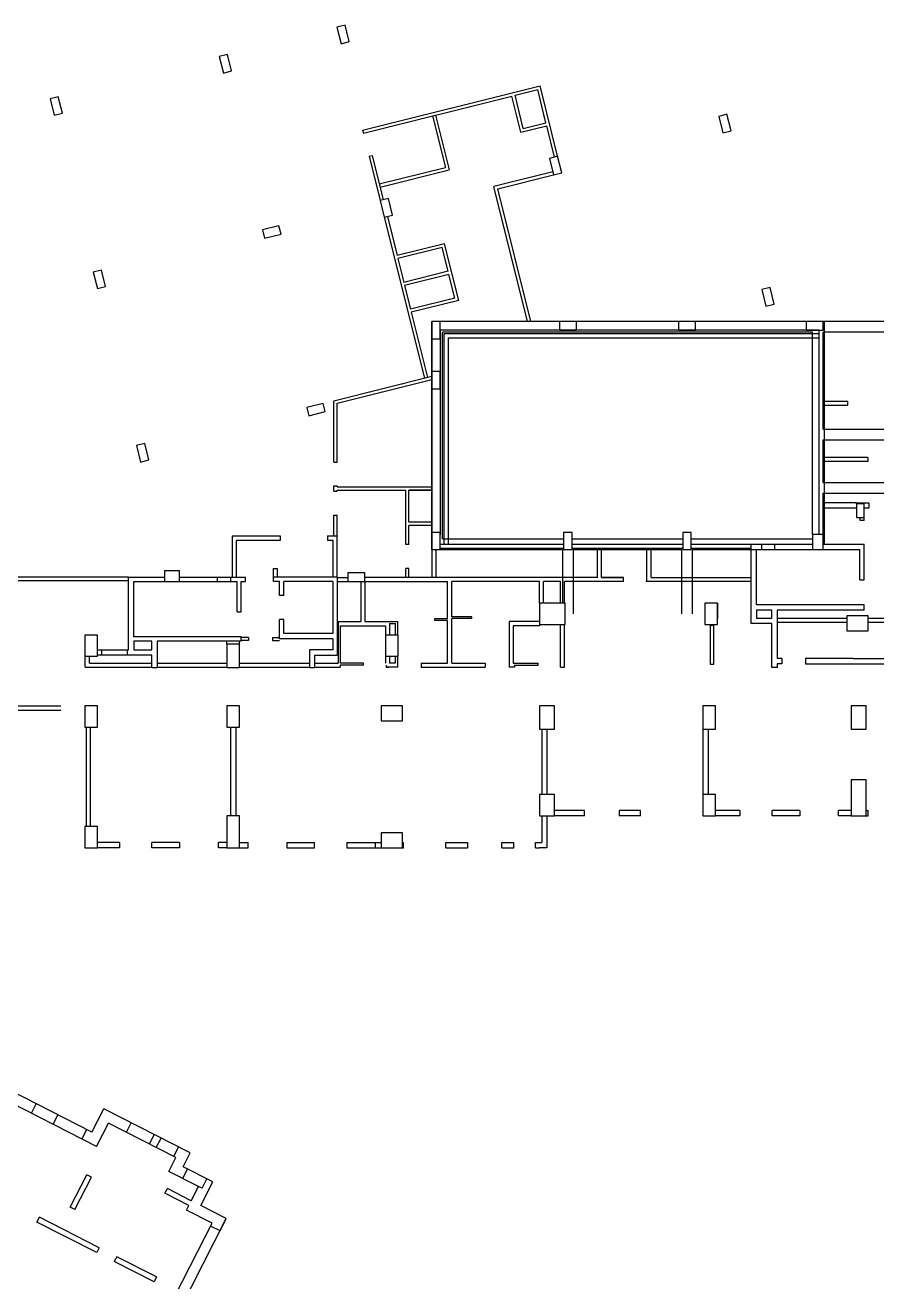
# Model space of a CAD drawing. Header units: metres. Extents: x -681087 to 1033303, y 74272 to 2630761.
# Drawn here: x 56399 to 96441, y 2245452 to 2304522 of the extents above; entities that cross this region are included whole.
import ezdxf

# ---------------------------------------------------------------- set-up
doc = ezdxf.new("R2010")
doc.units = ezdxf.units.M
for name, color, linetype in [('SKELETON_CLEAN', 7, 'Continuous'), ('SKELETON_ISOLATED', 1, 'Continuous'), ('SKELETON_ORIGINAL', 8, 'Continuous')]:
    doc.layers.add(name, color=color, linetype=linetype)

msp = doc.modelspace()

# ---------------------------------------------------------------- linework, layer by layer
at = {"layer": 'SKELETON_CLEAN'}
for p, q in [((71445, 2304522), (71057, 2304425)), ((71057, 2304425), (71251, 2303649)), ((71639, 2303745), (71445, 2304522)), ((71251, 2303649), (71639, 2303745)), ((65915, 2303143), (65526, 2303046)), ((66108, 2302366), (65915, 2303143)), ((65526, 2303046), (65720, 2302270)), ((65720, 2302270), (66108, 2302366)), ((72263, 2299590), (80607, 2301671)), ((79430, 2301223), (80498, 2301489)), ((80885, 2299936), (80498, 2301489)), ((81434, 2298355), (80607, 2301671)), ((57958, 2301159), (57570, 2301062)), ((57570, 2301062), (57764, 2300286)), ((58152, 2300383), (57958, 2301159)), ((72299, 2299444), (79285, 2301186)), ((79708, 2299488), (79285, 2301186)), ((79818, 2299670), (79430, 2301223)), ((57764, 2300286), (58152, 2300383)), ((75549, 2300255), (76154, 2297829)), ((75695, 2300291), (76336, 2297720)), ((89393, 2300329), (89005, 2300232)), ((89005, 2300232), (89198, 2299456)), ((89586, 2299553), (89393, 2300329)), ((79708, 2299488), (80921, 2299791)), ((79818, 2299670), (80885, 2299936)), ((81288, 2298319), (80921, 2299791)), ((72263, 2299590), (72299, 2299444)), ((89198, 2299456), (89586, 2299553)), ((72570, 2298358), (72715, 2298394)), ((72570, 2298358), (73089, 2296274)), ((72715, 2298394), (73235, 2296311)), ((73049, 2297055), (76154, 2297829)), ((81434, 2298355), (81046, 2298258)), ((81046, 2298258), (81239, 2297482)), ((81627, 2297579), (81434, 2298355)), ((81627, 2297579), (81552, 2297880)), ((73086, 2296909), (76336, 2297720)), ((81203, 2297627), (78437, 2296938)), ((78618, 2296828), (81239, 2297482)), ((81239, 2297482), (81627, 2297579)), ((80021, 2290584), (78437, 2296938)), ((80175, 2290584), (78618, 2296828)), ((73477, 2296371), (73089, 2296274)), ((73089, 2296274), (73283, 2295498)), ((73671, 2295595), (73477, 2296371)), ((73283, 2295498), (73671, 2295595)), ((73283, 2295498), (75170, 2287930)), ((73428, 2295534), (73888, 2293692)), ((68334, 2295089), (67558, 2294895)), ((67558, 2294895), (67655, 2294507)), ((68431, 2294701), (68334, 2295089)), ((67655, 2294507), (68431, 2294701)), ((76118, 2294249), (73888, 2293692)), ((76009, 2294067), (73924, 2293547)), ((76287, 2292951), (76009, 2294067)), ((76783, 2291580), (76118, 2294249)), ((73924, 2293547), (74202, 2292431)), ((59990, 2293008), (59602, 2292912)), ((59602, 2292912), (59796, 2292135)), ((60184, 2292232), (59990, 2293008)), ((76287, 2292951), (74202, 2292431)), ((76323, 2292805), (74238, 2292286)), ((76601, 2291690), (76323, 2292805)), ((59796, 2292135), (60184, 2292232)), ((74238, 2292286), (74517, 2291170)), ((91422, 2292188), (91033, 2292091)), ((91033, 2292091), (91227, 2291315)), ((91615, 2291412), (91422, 2292188)), ((76601, 2291690), (74517, 2291170)), ((76783, 2291580), (74553, 2291024)), ((91227, 2291315), (91615, 2291412)), ((74553, 2291024), (75315, 2287966)), ((92133, 2290584), (75513, 2290584)), ((93963, 2290584), (75513, 2290584)), ((75513, 2290584), (75513, 2280564)), ((75913, 2289784), (75913, 2290584)), ((75913, 2290184), (75913, 2280564)), ((93713, 2290184), (75913, 2290184)), ((82313, 2290584), (81513, 2290584)), ((81513, 2290584), (81513, 2290184)), ((81513, 2290184), (82313, 2290184)), ((82313, 2290184), (82313, 2290584)), ((87913, 2290584), (87113, 2290584)), ((87113, 2290584), (87113, 2290184)), ((87113, 2290184), (87913, 2290184)), ((87913, 2290184), (87913, 2290584)), ((93913, 2290584), (93113, 2290584)), ((93113, 2290584), (93113, 2290184)), ((93113, 2290184), (93913, 2290184)), ((93713, 2290184), (93713, 2280574)), ((93913, 2290184), (93913, 2290584)), ((93963, 2290584), (93963, 2280124)), ((75513, 2289784), (75913, 2289784)), ((93413, 2290084), (76013, 2290084)), ((76013, 2280374), (76013, 2290084)), ((93713, 2290014), (76083, 2290014)), ((76083, 2290014), (76083, 2280114)), ((93713, 2289814), (76283, 2289814)), ((76283, 2289814), (76283, 2280114)), ((93413, 2280574), (93413, 2290084)), ((99934, 2290084), (93913, 2290084)), ((93913, 2285524), (93913, 2290084)), ((70913, 2286868), (75513, 2288015)), ((71063, 2286751), (75513, 2287861)), ((75913, 2288234), (75513, 2288234)), ((75513, 2288234), (75513, 2287434)), ((75913, 2287434), (75913, 2288234)), ((75513, 2287434), (75913, 2287434)), ((70415, 2286744), (69638, 2286551)), ((70512, 2286356), (70415, 2286744)), ((70913, 2283984), (70913, 2286868)), ((71063, 2283984), (71063, 2286751)), ((93963, 2286854), (95068, 2286854)), ((93963, 2286664), (95068, 2286664)), ((95068, 2286664), (95068, 2286854)), ((69638, 2286551), (69735, 2286163)), ((69735, 2286163), (70512, 2286356)), ((93913, 2285524), (101071, 2285524)), ((62022, 2284858), (61634, 2284761)), ((62216, 2284082), (62022, 2284858)), ((93913, 2285024), (101196, 2285024)), ((93913, 2283024), (93913, 2285024)), ((61634, 2284761), (61828, 2283985)), ((61828, 2283985), (62216, 2284082)), ((70913, 2283984), (71063, 2283984)), ((96018, 2284194), (93963, 2284194)), ((96018, 2284004), (93963, 2284004)), ((96018, 2284194), (96018, 2284004)), ((70913, 2282614), (70913, 2282864)), ((70913, 2282864), (71063, 2282864)), ((70913, 2282614), (71063, 2282614)), ((71063, 2282814), (71063, 2282864)), ((71063, 2282814), (75513, 2282814)), ((71063, 2282664), (74293, 2282664)), ((71063, 2282614), (71063, 2282664)), ((74293, 2280104), (74293, 2282664)), ((75513, 2282664), (74443, 2282664)), ((74443, 2281159), (74443, 2282664)), ((93913, 2283024), (100513, 2283024)), ((93913, 2280574), (93913, 2282524)), ((93913, 2282524), (100013, 2282524)), ((95488, 2282074), (93963, 2282074)), ((95488, 2282024), (95488, 2282074)), ((95488, 2282024), (95488, 2281374)), ((95838, 2281374), (95838, 2282024)), ((96068, 2282074), (96068, 2281824)), ((70913, 2281494), (71063, 2281494)), ((70913, 2280494), (70913, 2281494)), ((71063, 2280494), (71063, 2281494)), ((95488, 2281374), (95838, 2281374)), ((95648, 2281244), (95648, 2281374)), ((96068, 2281824), (95838, 2281824)), ((95838, 2281244), (95838, 2281374)), ((75513, 2281159), (74443, 2281159)), ((75513, 2281009), (74443, 2281009)), ((74443, 2280104), (74443, 2281009)), ((95838, 2281244), (95648, 2281244)), ((66133, 2280494), (66133, 2278574)), ((68393, 2280494), (66133, 2280494)), ((66323, 2280304), (66323, 2278574)), ((68393, 2280304), (66323, 2280304)), ((68393, 2280514), (68393, 2280304)), ((70613, 2280514), (70613, 2280304)), ((71063, 2280494), (70613, 2280494)), ((70873, 2280304), (70613, 2280304)), ((70873, 2278574), (70873, 2280304)), ((71063, 2278574), (71063, 2280494)), ((74443, 2280104), (74293, 2280104)), ((75913, 2280674), (75513, 2280674)), ((75513, 2280674), (75513, 2279874)), ((75913, 2279874), (75913, 2280674)), ((76013, 2280374), (81713, 2280374)), ((82113, 2280674), (81713, 2280674)), ((81713, 2280674), (81713, 2279874)), ((82113, 2279874), (82113, 2280674)), ((87713, 2280674), (87313, 2280674)), ((87313, 2280674), (87313, 2279874)), ((87713, 2279874), (87713, 2280674)), ((90528, 2278139), (90528, 2280124)), ((90528, 2280124), (91028, 2280124)), ((90528, 2280124), (93413, 2280124)), ((91028, 2279874), (91028, 2280124)), ((91028, 2280124), (93413, 2280124)), ((93913, 2280574), (93413, 2280574)), ((93413, 2280574), (93413, 2279874)), ((93913, 2279874), (93913, 2280574)), ((93913, 2280124), (95838, 2280124)), ((95838, 2278444), (95838, 2280124)), ((75513, 2279874), (75913, 2279874)), ((75513, 2279874), (75513, 2278564)), ((75913, 2279874), (81663, 2279874)), ((81663, 2279874), (81663, 2277354)), ((81713, 2279874), (82113, 2279874)), ((82163, 2279874), (82163, 2276854)), ((82163, 2279874), (87263, 2279874)), ((83313, 2278564), (83313, 2279924)), ((83503, 2278564), (83503, 2279924)), ((85633, 2278374), (85633, 2279924)), ((85823, 2278564), (85823, 2279924)), ((87263, 2279874), (87263, 2276854)), ((87313, 2279874), (87713, 2279874)), ((90778, 2277274), (90778, 2279874)), ((90778, 2279874), (91028, 2279874)), ((93413, 2279874), (93913, 2279874)), ((95638, 2278444), (95638, 2279874)), ((68073, 2278574), (68073, 2278984)), ((68073, 2278984), (68263, 2278984)), ((68263, 2278574), (68263, 2278984)), ((74443, 2278984), (74293, 2278984)), ((74293, 2278564), (74293, 2278984)), ((74443, 2278564), (74443, 2278984)), ((51643, 2278424), (61253, 2278424)), ((61253, 2278574), (55602, 2278574)), ((61253, 2275154), (61253, 2278574)), ((61253, 2278574), (62958, 2278574)), ((61503, 2275774), (61503, 2278374)), ((61503, 2278374), (66063, 2278374)), ((63658, 2278874), (62958, 2278874)), ((62958, 2278874), (62958, 2278374)), ((62958, 2278374), (63658, 2278374)), ((63658, 2278374), (63658, 2278874)), ((63658, 2278574), (66063, 2278574)), ((66063, 2278374), (66063, 2278574)), ((66063, 2278574), (66753, 2278574)), ((66063, 2278374), (66363, 2278374)), ((66363, 2276944), (66363, 2278374)), ((66563, 2276944), (66563, 2278374)), ((66563, 2278374), (66753, 2278374)), ((66753, 2278374), (66753, 2278574)), ((68073, 2278374), (68073, 2278574)), ((71063, 2278574), (68073, 2278574)), ((68363, 2278374), (68073, 2278374)), ((68363, 2277719), (68363, 2278374)), ((68563, 2277719), (68563, 2278374)), ((70863, 2278374), (68563, 2278374)), ((70863, 2278374), (70863, 2275924)), ((71063, 2278574), (71063, 2274904)), ((71063, 2278374), (72183, 2278374)), ((72365, 2278774), (71565, 2278774)), ((71565, 2278774), (71565, 2278374)), ((71565, 2278374), (72365, 2278374)), ((72183, 2278374), (72183, 2276484)), ((72365, 2278374), (72365, 2278774)), ((83313, 2278564), (72365, 2278564)), ((72373, 2278374), (72373, 2276484)), ((72373, 2278374), (76263, 2278374)), ((76263, 2276634), (76263, 2278374)), ((80583, 2278374), (76453, 2278374)), ((76453, 2276714), (76453, 2278374)), ((80583, 2277354), (80583, 2278374)), ((81573, 2278374), (80773, 2278374)), ((80773, 2277354), (80773, 2278374)), ((81573, 2277354), (81573, 2278374)), ((84533, 2278374), (81763, 2278374)), ((81763, 2277354), (81763, 2278374)), ((83503, 2278564), (84533, 2278564)), ((84533, 2278374), (84533, 2278564)), ((85633, 2278374), (85583, 2278374)), ((90528, 2278374), (85633, 2278374)), ((85823, 2278564), (90528, 2278564)), ((95638, 2278444), (95838, 2278444)), ((68563, 2277719), (68363, 2277719)), ((81783, 2277354), (80583, 2277354)), ((81783, 2276354), (81783, 2277354)), ((88953, 2277354), (88353, 2277354)), ((88353, 2277354), (88353, 2276354)), ((95838, 2277274), (90778, 2277274)), ((95838, 2277024), (95838, 2277274)), ((66363, 2276944), (66563, 2276944)), ((68363, 2275674), (68363, 2276579)), ((68563, 2276579), (68363, 2276579)), ((68563, 2275924), (68563, 2276579)), ((75663, 2276544), (75663, 2276634)), ((75663, 2276634), (76263, 2276634)), ((77393, 2276714), (76453, 2276714)), ((76453, 2274534), (76453, 2276624)), ((77393, 2276624), (76453, 2276624)), ((77393, 2276624), (77393, 2276714)), ((90778, 2277024), (90778, 2276654)), ((91503, 2277024), (90778, 2277024)), ((90778, 2276654), (91503, 2276654)), ((91503, 2276654), (91503, 2277024)), ((95838, 2277024), (91753, 2277024)), ((91753, 2277024), (91753, 2276654)), ((91753, 2276654), (91753, 2274744)), ((91753, 2276654), (95033, 2276654)), ((96033, 2276754), (95033, 2276754)), ((95033, 2276754), (95033, 2276054)), ((96033, 2276054), (96033, 2276754)), ((96033, 2276654), (98913, 2276654)), ((71113, 2276484), (71113, 2274534)), ((71113, 2276484), (72183, 2276484)), ((71203, 2276294), (71203, 2274534)), ((71203, 2276294), (73333, 2276294)), ((72373, 2276484), (73903, 2276484)), ((73333, 2276294), (73333, 2275854)), ((73523, 2276394), (73523, 2275854)), ((73523, 2276394), (73813, 2276394)), ((73813, 2275854), (73813, 2276394)), ((73903, 2276484), (73903, 2275854)), ((76263, 2276544), (75663, 2276544)), ((76263, 2274534), (76263, 2276544)), ((79153, 2276484), (79153, 2274344)), ((80583, 2276484), (79153, 2276484)), ((79343, 2276294), (79343, 2274534)), ((80583, 2276294), (79343, 2276294)), ((80583, 2276354), (81783, 2276354)), ((81573, 2274344), (81573, 2276354)), ((81763, 2274344), (81763, 2276354)), ((88353, 2276354), (88953, 2276354)), ((88603, 2276354), (88603, 2274484)), ((88783, 2274484), (88783, 2276354)), ((91503, 2276404), (90528, 2276404)), ((91503, 2274324), (91503, 2276404)), ((95033, 2276054), (96033, 2276054)), ((59803, 2275854), (59203, 2275854)), ((59203, 2275854), (59203, 2274854)), ((59803, 2274854), (59803, 2275854)), ((66563, 2275774), (61503, 2275774)), ((61503, 2275574), (61503, 2275154)), ((62353, 2275574), (61503, 2275574)), ((62353, 2275154), (62353, 2275574)), ((66563, 2275574), (62603, 2275574)), ((62603, 2275574), (62603, 2275154)), ((65883, 2275424), (65883, 2275574)), ((66483, 2275424), (65883, 2275424)), ((65883, 2275424), (65883, 2274324)), ((66483, 2275424), (66483, 2275574)), ((66483, 2274324), (66483, 2275424)), ((66563, 2275574), (66563, 2275774)), ((66904, 2275744), (66564, 2275744)), ((66904, 2275594), (66564, 2275594)), ((66904, 2275744), (66904, 2275594)), ((68024, 2275744), (68363, 2275744)), ((68024, 2275744), (68024, 2275594)), ((68024, 2275594), (68363, 2275594)), ((70863, 2275674), (68363, 2275674)), ((70863, 2275924), (68563, 2275924)), ((70863, 2275674), (70863, 2275154)), ((73933, 2275854), (73333, 2275854)), ((73333, 2275854), (73333, 2274854)), ((73933, 2274854), (73933, 2275854)), ((59203, 2274854), (59803, 2274854)), ((59223, 2274344), (59223, 2274854)), ((59433, 2274534), (59433, 2274854)), ((59803, 2275154), (59983, 2275154)), ((59983, 2274904), (59803, 2274904)), ((59983, 2275154), (59983, 2274904)), ((59983, 2275154), (61253, 2275154)), ((62353, 2274904), (59983, 2274904)), ((61503, 2275154), (62353, 2275154)), ((62353, 2274324), (62353, 2274904)), ((62603, 2275154), (62603, 2274324)), ((69763, 2275154), (69763, 2274324)), ((70863, 2275154), (69763, 2275154)), ((70013, 2274324), (70013, 2274904)), ((70013, 2274904), (71063, 2274904)), ((73333, 2274854), (73933, 2274854)), ((73333, 2274854), (73333, 2274534)), ((73523, 2274854), (73523, 2274534)), ((73813, 2274534), (73813, 2274854)), ((73903, 2274854), (73903, 2274344)), ((59223, 2274344), (62353, 2274344)), ((59433, 2274534), (62353, 2274534)), ((62353, 2274324), (62603, 2274324)), ((65883, 2274324), (66483, 2274324)), ((69763, 2274324), (70013, 2274324)), ((70013, 2274534), (71113, 2274534)), ((70013, 2274344), (71203, 2274344)), ((71063, 2274534), (71113, 2274534)), ((72313, 2274534), (71203, 2274534)), ((71203, 2274444), (71203, 2274344)), ((72313, 2274444), (71203, 2274444)), ((72313, 2274444), (72313, 2274534)), ((73373, 2274444), (73373, 2274344)), ((73373, 2274344), (73503, 2274344)), ((73903, 2274344), (73373, 2274344)), ((73813, 2274534), (73523, 2274534)), ((75023, 2274534), (76263, 2274534)), ((75023, 2274534), (75023, 2274344)), ((75023, 2274344), (78033, 2274344)), ((76453, 2274534), (78033, 2274534)), ((78033, 2274534), (78033, 2274344)), ((79403, 2274344), (79153, 2274344)), ((79343, 2274534), (80513, 2274534)), ((79403, 2274444), (80513, 2274444)), ((79403, 2274444), (79403, 2274344)), ((80513, 2274444), (80513, 2274534)), ((81573, 2274344), (81763, 2274344)), ((88603, 2274484), (88783, 2274484)), ((91753, 2274324), (91503, 2274324)), ((91973, 2274744), (91753, 2274744)), ((91753, 2274494), (91753, 2274324)), ((91973, 2274494), (91753, 2274494)), ((91973, 2274744), (91973, 2274494)), ((95333, 2274744), (93093, 2274744)), ((93093, 2274744), (93093, 2274494)), ((93093, 2274494), (97573, 2274494)), ((95333, 2274744), (97573, 2274744)), ((59803, 2272524), (59203, 2272524)), ((59203, 2272524), (59203, 2271524)), ((59803, 2271524), (59803, 2272524)), ((66483, 2272524), (65883, 2272524)), ((65883, 2272524), (65883, 2271524)), ((66483, 2271524), (66483, 2272524)), ((74133, 2272524), (73133, 2272524)), ((73133, 2272524), (73133, 2271824)), ((74133, 2271824), (74133, 2272524)), ((81283, 2272524), (80583, 2272524)), ((80583, 2272524), (80583, 2271424)), ((81283, 2271424), (81283, 2272524)), ((88853, 2272524), (88253, 2272524)), ((88253, 2272524), (88253, 2271424)), ((88853, 2271424), (88853, 2272524)), ((95933, 2272524), (95233, 2272524)), ((95233, 2272524), (95233, 2271424)), ((95933, 2271424), (95933, 2272524)), ((59203, 2271524), (59803, 2271524)), ((65883, 2271524), (66483, 2271524)), ((73133, 2271824), (74133, 2271824)), ((80583, 2271424), (81283, 2271424)), ((88253, 2271424), (88853, 2271424)), ((88253, 2271424), (88253, 2268354)), ((95233, 2271424), (95933, 2271424)), ((95933, 2269054), (95233, 2269054)), ((95233, 2269054), (95233, 2267354)), ((95933, 2267354), (95933, 2269054)), ((81283, 2268354), (80583, 2268354)), ((80583, 2268354), (80583, 2267354)), ((81283, 2267354), (81283, 2268354)), ((88853, 2268354), (88253, 2268354)), ((88253, 2268354), (88253, 2267354)), ((88853, 2267354), (88853, 2268354)), ((66483, 2267354), (65883, 2267354)), ((65883, 2267354), (65883, 2265854)), ((66483, 2265854), (66483, 2267354)), ((80583, 2267354), (81283, 2267354)), ((80683, 2267354), (80683, 2266104)), ((80933, 2267354), (80943, 2267354)), ((80933, 2267354), (80933, 2265854)), ((82703, 2267604), (81283, 2267604)), ((82703, 2267354), (81283, 2267354)), ((82703, 2267354), (82703, 2267604)), ((84323, 2267604), (84323, 2267354)), ((85333, 2267604), (84323, 2267604)), ((85333, 2267354), (84323, 2267354)), ((85333, 2267354), (85333, 2267604)), ((88253, 2267354), (88853, 2267354)), ((89993, 2267604), (88853, 2267604)), ((89993, 2267354), (88853, 2267354)), ((89993, 2267604), (89993, 2267354)), ((91513, 2267354), (91513, 2267604)), ((92813, 2267604), (91513, 2267604)), ((92813, 2267354), (91513, 2267354)), ((92813, 2267604), (92813, 2267354)), ((94633, 2267354), (94633, 2267604)), ((95233, 2267604), (94633, 2267604)), ((95233, 2267354), (94633, 2267354)), ((95233, 2267354), (95933, 2267354)), ((95933, 2267604), (96033, 2267604)), ((95933, 2267354), (96033, 2267354)), ((96033, 2267354), (96033, 2267604)), ((59803, 2266854), (59203, 2266854)), ((59203, 2266854), (59203, 2265854)), ((59803, 2265854), (59803, 2266854)), ((74133, 2266554), (73133, 2266554)), ((73133, 2266554), (73133, 2265854)), ((74133, 2265854), (74133, 2266554)), ((60843, 2266104), (59803, 2266104)), ((60843, 2266104), (60843, 2265854)), ((62363, 2265854), (62363, 2266104)), ((63663, 2266104), (62363, 2266104)), ((63663, 2266104), (63663, 2265854)), ((65483, 2265854), (65483, 2266104)), ((65883, 2266104), (65483, 2266104)), ((66483, 2266104), (66883, 2266104)), ((66883, 2265854), (66883, 2266104)), ((68703, 2266104), (68703, 2265854)), ((68703, 2266104), (70003, 2266104)), ((70003, 2265854), (70003, 2266104)), ((71523, 2266104), (71523, 2265854)), ((71523, 2266104), (73133, 2266104)), ((74133, 2266104), (74193, 2266104)), ((74193, 2265854), (74193, 2266104)), ((76183, 2265854), (76183, 2266104)), ((76183, 2266104), (77193, 2266104)), ((77193, 2266104), (77193, 2265854)), ((78813, 2265854), (78813, 2266104)), ((78813, 2266104), (79378, 2266104)), ((79378, 2265854), (79378, 2266104)), ((80398, 2266104), (80683, 2266104)), ((80398, 2265854), (80398, 2266104)), ((59203, 2265854), (59803, 2265854)), ((60843, 2265854), (59803, 2265854)), ((63663, 2265854), (62363, 2265854)), ((65883, 2265854), (65483, 2265854)), ((65883, 2265854), (66483, 2265854)), ((66483, 2265854), (66883, 2265854)), ((68703, 2265854), (70003, 2265854)), ((71523, 2265854), (73133, 2265854)), ((73133, 2265854), (74133, 2265854)), ((74133, 2265854), (74193, 2265854)), ((76183, 2265854), (77193, 2265854)), ((78813, 2265854), (79378, 2265854)), ((80398, 2265854), (80583, 2265854)), ((80933, 2265854), (80573, 2265854)), ((59542, 2252485), (54535, 2255036)), ((59761, 2251812), (54531, 2254477)), ((59542, 2252485), (60101, 2253581)), ((64164, 2251511), (60101, 2253581)), ((59761, 2251812), (60319, 2252908)), ((63491, 2251292), (60319, 2252908)), ((63160, 2250642), (63491, 2251292)), ((63832, 2250860), (64164, 2251511)), ((64550, 2249933), (63160, 2250642)), ((65222, 2250152), (63832, 2250860)), ((58518, 2248966), (59295, 2250490)), ((58741, 2248853), (59517, 2250376)), ((59517, 2250376), (59295, 2250490)), ((64655, 2249038), (65222, 2250152)), ((64715, 2249849), (64942, 2250295)), ((62973, 2249614), (63087, 2249837)), ((64096, 2249042), (62973, 2249614)), ((64209, 2249265), (63087, 2249837)), ((64209, 2249265), (64550, 2249933)), ((64715, 2249849), (64550, 2249933)), ((58741, 2248853), (58518, 2248966)), ((63982, 2248820), (64096, 2249042)), ((65185, 2248207), (63982, 2248820)), ((65858, 2248425), (64655, 2249038)), ((56954, 2248265), (57068, 2248488)), ((59770, 2246830), (56954, 2248265)), ((59883, 2247053), (57068, 2248488)), ((61022, 2238935), (65858, 2248425)), ((62043, 2242041), (65185, 2248207)), ((59883, 2247053), (59770, 2246830)), ((60703, 2246635), (60590, 2246413)), ((62574, 2245682), (60703, 2246635)), ((62461, 2245459), (60590, 2246413)), ((62574, 2245682), (62461, 2245459))]:
    msp.add_line(p, q, dxfattribs=at)
at = {"layer": 'SKELETON_ISOLATED'}
for p, q in [((75513, 2285229), (75513, 2290184)), ((95663, 2282049), (95778, 2282049)), ((95488, 2281824), (93963, 2281824)), ((81713, 2280114), (75913, 2280114)), ((82113, 2280374), (87313, 2280374)), ((87313, 2280114), (82113, 2280114)), ((87713, 2280374), (93413, 2280374)), ((90528, 2280114), (87713, 2280114)), ((91648, 2279874), (91648, 2280124)), ((75703, 2279874), (75703, 2278564)), ((81713, 2279924), (75913, 2279924)), ((87313, 2279924), (82113, 2279924)), ((90528, 2279924), (87713, 2279924)), ((87763, 2279874), (87763, 2276854)), ((89395, 2279874), (94775, 2279874)), ((65443, 2278374), (65443, 2278574)), ((71063, 2278564), (71565, 2278564)), ((83503, 2278374), (83313, 2278374)), ((80583, 2276919), (80583, 2276324)), ((88953, 2276854), (88953, 2277004)), ((88783, 2276304), (88603, 2276304)), ((91753, 2276464), (95033, 2276464)), ((96033, 2276464), (98913, 2276464)), ((61203, 2275154), (61203, 2274904)), ((62603, 2274534), (65883, 2274534)), ((62603, 2274344), (65883, 2274344)), ((66483, 2274534), (69763, 2274534)), ((66483, 2274344), (69763, 2274344)), ((58083, 2272504), (52033, 2272504)), ((58083, 2272314), (52033, 2272314)), ((59263, 2271524), (59263, 2266854)), ((59453, 2271524), (59453, 2266854)), ((66058, 2271524), (66058, 2267354)), ((66308, 2271524), (66308, 2267354)), ((80683, 2271424), (80683, 2268354)), ((80933, 2271424), (80933, 2268354)), ((88503, 2271424), (88503, 2268354)), ((72863, 2265854), (72863, 2266104)), ((56696, 2253374), (56923, 2253820)), ((57716, 2252854), (57943, 2253300)), ((59070, 2252164), (59297, 2252610)), ((61157, 2252482), (61384, 2252927)), ((62244, 2251928), (62471, 2252373)), ((62565, 2251764), (62792, 2252210)), ((63384, 2251347), (63611, 2251792)), ((63806, 2250313), (64033, 2250758)), ((65562, 2247846), (65117, 2248073))]:
    msp.add_line(p, q, dxfattribs=at)
at = {"layer": 'SKELETON_ORIGINAL'}
for p, q in [((71445, 2304522), (71057, 2304425)), ((71057, 2304425), (71251, 2303649)), ((71639, 2303745), (71445, 2304522)), ((71251, 2303649), (71639, 2303745)), ((65915, 2303143), (65526, 2303046)), ((66108, 2302366), (65915, 2303143)), ((65526, 2303046), (65720, 2302270)), ((65720, 2302270), (66108, 2302366)), ((72263, 2299590), (80607, 2301671)), ((79430, 2301223), (80498, 2301489)), ((80885, 2299936), (80498, 2301489)), ((81434, 2298355), (80607, 2301671)), ((57958, 2301159), (57570, 2301062)), ((57570, 2301062), (57764, 2300286)), ((58152, 2300383), (57958, 2301159)), ((72299, 2299444), (79285, 2301186)), ((79708, 2299488), (79285, 2301186)), ((79818, 2299670), (79430, 2301223)), ((57764, 2300286), (58152, 2300383)), ((75549, 2300255), (76154, 2297829)), ((75695, 2300291), (76336, 2297720)), ((89393, 2300329), (89005, 2300232)), ((89005, 2300232), (89198, 2299456)), ((89586, 2299553), (89393, 2300329)), ((79708, 2299488), (80921, 2299791)), ((79818, 2299670), (80885, 2299936)), ((81288, 2298319), (80921, 2299791)), ((72263, 2299590), (72299, 2299444)), ((89198, 2299456), (89586, 2299553)), ((72570, 2298358), (72715, 2298394)), ((72570, 2298358), (73089, 2296274)), ((72715, 2298394), (73235, 2296311)), ((73049, 2297055), (76154, 2297829)), ((81434, 2298355), (81046, 2298258)), ((81046, 2298258), (81239, 2297482)), ((81627, 2297579), (81434, 2298355)), ((81627, 2297579), (81552, 2297880)), ((73086, 2296909), (76336, 2297720)), ((81203, 2297627), (78437, 2296938)), ((78618, 2296828), (81239, 2297482)), ((81239, 2297482), (81627, 2297579)), ((80021, 2290584), (78437, 2296938)), ((80175, 2290584), (78618, 2296828)), ((73477, 2296371), (73089, 2296274)), ((73089, 2296274), (73283, 2295498)), ((73671, 2295595), (73477, 2296371)), ((73283, 2295498), (73671, 2295595)), ((73283, 2295498), (75170, 2287930)), ((73428, 2295534), (73888, 2293692)), ((68334, 2295089), (67558, 2294895)), ((67558, 2294895), (67655, 2294507)), ((68431, 2294701), (68334, 2295089)), ((67655, 2294507), (68431, 2294701)), ((76118, 2294249), (73888, 2293692)), ((76009, 2294067), (73924, 2293547)), ((76287, 2292951), (76009, 2294067)), ((76783, 2291580), (76118, 2294249)), ((73924, 2293547), (74202, 2292431)), ((59990, 2293008), (59602, 2292912)), ((59602, 2292912), (59796, 2292135)), ((60184, 2292232), (59990, 2293008)), ((76287, 2292951), (74202, 2292431)), ((76323, 2292805), (74238, 2292286)), ((76601, 2291690), (76323, 2292805)), ((59796, 2292135), (60184, 2292232)), ((74238, 2292286), (74517, 2291170)), ((91422, 2292188), (91033, 2292091)), ((91033, 2292091), (91227, 2291315)), ((91615, 2291412), (91422, 2292188)), ((76601, 2291690), (74517, 2291170)), ((76783, 2291580), (74553, 2291024)), ((91227, 2291315), (91615, 2291412)), ((74553, 2291024), (75315, 2287966)), ((108353, 2290584), (75513, 2290584)), ((75513, 2279874), (75513, 2290584)), ((75913, 2290584), (75513, 2290584)), ((75513, 2290584), (75513, 2289784)), ((93963, 2290584), (75513, 2290584)), ((75513, 2290584), (75513, 2280564)), ((75913, 2289784), (75913, 2290584)), ((75913, 2290184), (75913, 2280564)), ((93713, 2290184), (75913, 2290184)), ((82313, 2290584), (81513, 2290584)), ((81513, 2290584), (81513, 2290184)), ((81513, 2290184), (82313, 2290184)), ((82313, 2290184), (82313, 2290584)), ((87913, 2290584), (87113, 2290584)), ((87113, 2290584), (87113, 2290184)), ((87113, 2290184), (87913, 2290184)), ((87913, 2290184), (87913, 2290584)), ((93913, 2290584), (93113, 2290584)), ((93113, 2290584), (93113, 2290184)), ((93113, 2290184), (93913, 2290184)), ((93713, 2290184), (93713, 2280574)), ((93913, 2290184), (93913, 2290584)), ((93963, 2290584), (93963, 2280124)), ((75513, 2289784), (75913, 2289784)), ((93413, 2290084), (76013, 2290084)), ((76013, 2280374), (76013, 2290084)), ((93713, 2290014), (76083, 2290014)), ((76083, 2290014), (76083, 2280114)), ((93713, 2289814), (76283, 2289814)), ((76283, 2289814), (76283, 2280114)), ((93413, 2280574), (93413, 2290084)), ((99934, 2290084), (93913, 2290084)), ((93913, 2285524), (93913, 2290084)), ((70913, 2286868), (75513, 2288015)), ((71063, 2286751), (75513, 2287861)), ((75913, 2288234), (75513, 2288234)), ((75513, 2288234), (75513, 2287434)), ((75913, 2287434), (75913, 2288234)), ((75513, 2287434), (75913, 2287434)), ((70415, 2286744), (69638, 2286551)), ((70512, 2286356), (70415, 2286744)), ((70913, 2283984), (70913, 2286868)), ((71063, 2283984), (71063, 2286751)), ((93963, 2286854), (95068, 2286854)), ((93963, 2286664), (95068, 2286664)), ((95068, 2286664), (95068, 2286854)), ((69638, 2286551), (69735, 2286163)), ((69735, 2286163), (70512, 2286356)), ((93913, 2285524), (101071, 2285524)), ((62022, 2284858), (61634, 2284761)), ((62216, 2284082), (62022, 2284858)), ((93913, 2285024), (101196, 2285024)), ((93913, 2283024), (93913, 2285024)), ((61634, 2284761), (61828, 2283985)), ((61828, 2283985), (62216, 2284082)), ((70913, 2283984), (71063, 2283984)), ((96018, 2284194), (93963, 2284194)), ((96018, 2284004), (93963, 2284004)), ((96018, 2284194), (96018, 2284004)), ((70913, 2282614), (70913, 2282864)), ((70913, 2282864), (71063, 2282864)), ((70913, 2282614), (71063, 2282614)), ((71063, 2282814), (71063, 2282864)), ((71063, 2282814), (75513, 2282814)), ((71063, 2282664), (74293, 2282664)), ((71063, 2282614), (71063, 2282664)), ((74293, 2280104), (74293, 2282664)), ((75513, 2282664), (74443, 2282664)), ((74443, 2282664), (75513, 2282664)), ((74443, 2281159), (74443, 2282664)), ((93913, 2283024), (100513, 2283024)), ((93913, 2280574), (93913, 2282524)), ((93913, 2282524), (100013, 2282524)), ((95488, 2282074), (93963, 2282074)), ((95488, 2282024), (95488, 2282074)), ((95488, 2282074), (96068, 2282074)), ((95838, 2282024), (95488, 2282024)), ((95488, 2282024), (95488, 2281374)), ((95838, 2281374), (95838, 2282024)), ((96068, 2282074), (96068, 2281824)), ((70913, 2281494), (71063, 2281494)), ((70913, 2280494), (70913, 2281494)), ((71063, 2280494), (71063, 2281494)), ((95488, 2281824), (93963, 2281824)), ((95488, 2281374), (95838, 2281374)), ((95648, 2281244), (95648, 2281374)), ((96068, 2281824), (95838, 2281824)), ((95838, 2281244), (95838, 2281374)), ((75513, 2281159), (74443, 2281159)), ((75513, 2281009), (74443, 2281009)), ((74443, 2280104), (74443, 2281009)), ((95838, 2281244), (95648, 2281244)), ((66133, 2280494), (66133, 2278574)), ((68393, 2280494), (66133, 2280494)), ((66323, 2280304), (66323, 2278574)), ((68393, 2280304), (66323, 2280304)), ((68393, 2280514), (68393, 2280304)), ((70613, 2280514), (70613, 2280304)), ((71063, 2280494), (70613, 2280494)), ((70873, 2280304), (70613, 2280304)), ((70873, 2278574), (70873, 2280304)), ((71063, 2278574), (71063, 2280494)), ((74443, 2280104), (74293, 2280104)), ((75913, 2280674), (75513, 2280674)), ((75513, 2280674), (75513, 2279874)), ((75913, 2279874), (75913, 2280674)), ((81713, 2280114), (75913, 2280114)), ((76013, 2280374), (81713, 2280374)), ((82113, 2280674), (81713, 2280674)), ((81713, 2280674), (81713, 2279874)), ((82113, 2279874), (82113, 2280674)), ((82113, 2280374), (87313, 2280374)), ((87313, 2280114), (82113, 2280114)), ((87713, 2280674), (87313, 2280674)), ((87313, 2280674), (87313, 2279874)), ((87713, 2279874), (87713, 2280674)), ((87713, 2280374), (93413, 2280374)), ((90528, 2280114), (87713, 2280114)), ((90528, 2276404), (90528, 2280124)), ((90528, 2280124), (91028, 2280124)), ((90528, 2280124), (93413, 2280124)), ((90528, 2279874), (90528, 2280124)), ((91028, 2279874), (91028, 2280124)), ((91028, 2280124), (93413, 2280124)), ((91648, 2279874), (91648, 2280124)), ((93913, 2280574), (93413, 2280574)), ((93413, 2280574), (93413, 2279874)), ((93913, 2279874), (93913, 2280574)), ((93913, 2280124), (95838, 2280124)), ((95838, 2278444), (95838, 2280124)), ((75513, 2279874), (75913, 2279874)), ((75513, 2279874), (75513, 2278564)), ((75703, 2279874), (75703, 2278564)), ((81713, 2279924), (75913, 2279924)), ((75913, 2279874), (81663, 2279874)), ((81663, 2279874), (81663, 2277354)), ((81713, 2279874), (82113, 2279874)), ((87313, 2279924), (82113, 2279924)), ((82163, 2279874), (82163, 2276854)), ((82163, 2279874), (87263, 2279874)), ((83313, 2278564), (83313, 2279924)), ((83503, 2278564), (83503, 2279924)), ((85633, 2278374), (85633, 2279924)), ((85823, 2278564), (85823, 2279924)), ((87263, 2279874), (87263, 2276854)), ((87313, 2279874), (87713, 2279874)), ((90528, 2279924), (87713, 2279924)), ((87763, 2279874), (87763, 2276854)), ((87763, 2279874), (93913, 2279874)), ((90778, 2277274), (90778, 2279874)), ((90778, 2279874), (91028, 2279874)), ((91028, 2279874), (95638, 2279874)), ((93413, 2279874), (93913, 2279874)), ((95638, 2278444), (95638, 2279874)), ((68073, 2278574), (68073, 2278984)), ((68073, 2278984), (68263, 2278984)), ((68263, 2278574), (68263, 2278984)), ((74443, 2278984), (74293, 2278984)), ((74293, 2278564), (74293, 2278984)), ((74443, 2278564), (74443, 2278984)), ((51643, 2278424), (61253, 2278424)), ((61253, 2278574), (55602, 2278574)), ((61253, 2275154), (61253, 2278574)), ((61253, 2278574), (62958, 2278574)), ((61503, 2275774), (61503, 2278374)), ((61503, 2278374), (66063, 2278374)), ((63658, 2278874), (62958, 2278874)), ((62958, 2278874), (62958, 2278374)), ((62958, 2278374), (63658, 2278374)), ((63658, 2278374), (63658, 2278874)), ((63658, 2278574), (66063, 2278574)), ((65443, 2278374), (65443, 2278574)), ((66063, 2278374), (66063, 2278574)), ((66063, 2278574), (66753, 2278574)), ((66063, 2278374), (66363, 2278374)), ((66363, 2276944), (66363, 2278374)), ((66563, 2276944), (66563, 2278374)), ((66563, 2278374), (66753, 2278374)), ((66753, 2278374), (66753, 2278574)), ((68073, 2278374), (68073, 2278574)), ((71063, 2278574), (68073, 2278574)), ((68363, 2278374), (68073, 2278374)), ((68363, 2277719), (68363, 2278374)), ((68563, 2277719), (68563, 2278374)), ((70863, 2278374), (68563, 2278374)), ((70863, 2278374), (70863, 2275924)), ((71063, 2278574), (71063, 2274904)), ((71063, 2278564), (71565, 2278564)), ((71063, 2278374), (72183, 2278374)), ((72365, 2278774), (71565, 2278774)), ((71565, 2278774), (71565, 2278374)), ((71565, 2278374), (72365, 2278374)), ((72183, 2278374), (72183, 2276484)), ((72365, 2278374), (72365, 2278774)), ((83313, 2278564), (72365, 2278564)), ((72373, 2278374), (72373, 2276484)), ((72373, 2278374), (76263, 2278374)), ((76263, 2276634), (76263, 2278374)), ((80583, 2278374), (76453, 2278374)), ((76453, 2276714), (76453, 2278374)), ((76453, 2276714), (76453, 2278374)), ((80583, 2277354), (80583, 2278374)), ((81573, 2278374), (80773, 2278374)), ((80773, 2277354), (80773, 2278374)), ((81573, 2277354), (81573, 2278374)), ((84533, 2278374), (81763, 2278374)), ((81763, 2277354), (81763, 2278374)), ((83503, 2278374), (83313, 2278374)), ((83503, 2278564), (84533, 2278564)), ((84533, 2278564), (83503, 2278564)), ((84533, 2278374), (84533, 2278564)), ((85633, 2278374), (85583, 2278374)), ((90528, 2278374), (85633, 2278374)), ((85823, 2278564), (90528, 2278564)), ((95638, 2278444), (95838, 2278444)), ((68563, 2277719), (68363, 2277719)), ((81783, 2277354), (80583, 2277354)), ((80583, 2277354), (80583, 2276354)), ((81783, 2276354), (81783, 2277354)), ((88953, 2277354), (88353, 2277354)), ((88353, 2277354), (88353, 2276354)), ((88953, 2277354), (88953, 2276654)), ((88953, 2276354), (88953, 2277354)), ((95838, 2277274), (90778, 2277274)), ((95838, 2277024), (95838, 2277274)), ((66363, 2276944), (66563, 2276944)), ((68363, 2275674), (68363, 2276579)), ((68563, 2276579), (68363, 2276579)), ((68563, 2275924), (68563, 2276579)), ((75663, 2276544), (75663, 2276634)), ((75663, 2276634), (76263, 2276634)), ((77393, 2276714), (76453, 2276714)), ((76453, 2274534), (76453, 2276624)), ((76453, 2274534), (76453, 2276624)), ((77393, 2276624), (76453, 2276624)), ((77393, 2276624), (77393, 2276714)), ((90778, 2277024), (90778, 2276654)), ((91503, 2277024), (90778, 2277024)), ((90778, 2276654), (91503, 2276654)), ((91503, 2276654), (91503, 2277024)), ((95838, 2277024), (91753, 2277024)), ((91753, 2277024), (91753, 2276654)), ((91753, 2276654), (91753, 2274744)), ((91753, 2276654), (95033, 2276654)), ((96033, 2276754), (95033, 2276754)), ((95033, 2276754), (95033, 2276054)), ((96033, 2276054), (96033, 2276754)), ((96033, 2276654), (98913, 2276654)), ((71113, 2276484), (71113, 2274534)), ((71113, 2276484), (72183, 2276484)), ((71203, 2276294), (71203, 2274534)), ((71203, 2276294), (73333, 2276294)), ((72373, 2276484), (73903, 2276484)), ((73333, 2276294), (73333, 2275854)), ((73523, 2276394), (73523, 2275854)), ((73523, 2276394), (73813, 2276394)), ((73813, 2275854), (73813, 2276394)), ((73903, 2276484), (73903, 2275854)), ((76263, 2276544), (75663, 2276544)), ((76263, 2274534), (76263, 2276544)), ((79153, 2276484), (79153, 2274344)), ((80583, 2276484), (79153, 2276484)), ((79343, 2276294), (79343, 2274534)), ((80583, 2276294), (79343, 2276294)), ((80583, 2276484), (80583, 2276294)), ((80583, 2276354), (81783, 2276354)), ((81573, 2274344), (81573, 2276354)), ((81763, 2274344), (81763, 2276354)), ((88353, 2276354), (88953, 2276354)), ((88603, 2276354), (88603, 2274484)), ((88783, 2276304), (88603, 2276304)), ((88783, 2274484), (88783, 2276354)), ((91503, 2276404), (90528, 2276404)), ((91503, 2274324), (91503, 2276404)), ((91753, 2276464), (95033, 2276464)), ((95033, 2276054), (96033, 2276054)), ((96033, 2276464), (98913, 2276464)), ((59803, 2275854), (59203, 2275854)), ((59203, 2275854), (59203, 2274854)), ((59803, 2274854), (59803, 2275854)), ((66563, 2275774), (61503, 2275774)), ((61503, 2275574), (61503, 2275154)), ((62353, 2275574), (61503, 2275574)), ((62353, 2275154), (62353, 2275574)), ((66563, 2275574), (62603, 2275574)), ((62603, 2275574), (62603, 2275154)), ((65883, 2275424), (65883, 2275574)), ((65883, 2275424), (65883, 2275574)), ((66483, 2275424), (65883, 2275424)), ((65883, 2275424), (65883, 2274324)), ((66483, 2275424), (66483, 2275574)), ((66483, 2275424), (66483, 2275574)), ((66483, 2274324), (66483, 2275424)), ((66563, 2275574), (66563, 2275774)), ((66904, 2275744), (66564, 2275744)), ((66904, 2275594), (66564, 2275594)), ((66904, 2275744), (66904, 2275594)), ((68024, 2275744), (68363, 2275744)), ((68024, 2275744), (68024, 2275594)), ((68024, 2275594), (68363, 2275594)), ((70863, 2275674), (68363, 2275674)), ((70863, 2275924), (68563, 2275924)), ((70863, 2275674), (70863, 2275154)), ((73933, 2275854), (73333, 2275854)), ((73333, 2275854), (73333, 2274854)), ((73933, 2274854), (73933, 2275854)), ((59203, 2274854), (59803, 2274854)), ((59223, 2274344), (59223, 2274854)), ((59433, 2274534), (59433, 2274854)), ((59803, 2275154), (59983, 2275154)), ((59983, 2274904), (59803, 2274904)), ((59983, 2275154), (59983, 2274904)), ((59983, 2275154), (61253, 2275154)), ((62353, 2274904), (59983, 2274904)), ((61203, 2275154), (61203, 2274904)), ((61503, 2275154), (62353, 2275154)), ((62353, 2274324), (62353, 2274904)), ((62603, 2275154), (62603, 2274324)), ((69763, 2275154), (69763, 2274324)), ((70863, 2275154), (69763, 2275154)), ((70013, 2274324), (70013, 2274904)), ((70013, 2274904), (71063, 2274904)), ((73333, 2274854), (73933, 2274854)), ((73333, 2274854), (73333, 2274534)), ((73523, 2274854), (73523, 2274534)), ((73813, 2274534), (73813, 2274854)), ((73903, 2274854), (73903, 2274344)), ((59223, 2274344), (62353, 2274344)), ((59433, 2274534), (62353, 2274534)), ((62353, 2274324), (62603, 2274324)), ((62603, 2274534), (65883, 2274534)), ((62603, 2274344), (65883, 2274344)), ((65883, 2274324), (66483, 2274324)), ((66483, 2274534), (69763, 2274534)), ((66483, 2274344), (69763, 2274344)), ((69763, 2274324), (70013, 2274324)), ((70013, 2274534), (71113, 2274534)), ((70013, 2274344), (71203, 2274344)), ((71063, 2274534), (71113, 2274534)), ((72313, 2274534), (71203, 2274534)), ((71203, 2274444), (71203, 2274344)), ((72313, 2274444), (71203, 2274444)), ((72313, 2274444), (72313, 2274534)), ((73373, 2274444), (73373, 2274344)), ((73373, 2274344), (73503, 2274344)), ((73903, 2274344), (73373, 2274344)), ((73813, 2274534), (73523, 2274534)), ((75023, 2274534), (76263, 2274534)), ((75023, 2274534), (75023, 2274344)), ((75023, 2274344), (78033, 2274344)), ((76453, 2274534), (78033, 2274534)), ((78033, 2274534), (78033, 2274344)), ((79403, 2274344), (79153, 2274344)), ((79343, 2274534), (80513, 2274534)), ((79403, 2274444), (80513, 2274444)), ((79403, 2274444), (79403, 2274344)), ((80513, 2274444), (80513, 2274534)), ((81573, 2274344), (81763, 2274344)), ((88603, 2274484), (88783, 2274484)), ((91753, 2274324), (91503, 2274324)), ((91973, 2274744), (91753, 2274744)), ((91753, 2274494), (91753, 2274324)), ((91973, 2274494), (91753, 2274494)), ((91973, 2274744), (91973, 2274494)), ((95333, 2274744), (93093, 2274744)), ((93093, 2274744), (93093, 2274494)), ((93093, 2274494), (97573, 2274494)), ((95333, 2274744), (97573, 2274744)), ((58083, 2272504), (52033, 2272504)), ((59803, 2272524), (59203, 2272524)), ((59203, 2272524), (59203, 2271524)), ((59803, 2271524), (59803, 2272524)), ((66483, 2272524), (65883, 2272524)), ((65883, 2272524), (65883, 2271524)), ((66483, 2271524), (66483, 2272524)), ((74133, 2272524), (73133, 2272524)), ((73133, 2272524), (73133, 2271824)), ((74133, 2271824), (74133, 2272524)), ((81283, 2272524), (80583, 2272524)), ((80583, 2272524), (80583, 2271424)), ((81283, 2271424), (81283, 2272524)), ((88853, 2272524), (88253, 2272524)), ((88253, 2272524), (88253, 2271424)), ((88853, 2271424), (88853, 2272524)), ((95933, 2272524), (95233, 2272524)), ((95233, 2272524), (95233, 2271424)), ((95933, 2271424), (95933, 2272524)), ((58083, 2272314), (52033, 2272314)), ((59203, 2271524), (59803, 2271524)), ((59263, 2271524), (59263, 2266854)), ((59453, 2271524), (59453, 2266854)), ((65883, 2271524), (66483, 2271524)), ((66058, 2271524), (66058, 2267354)), ((66308, 2271524), (66308, 2267354)), ((73133, 2271824), (74133, 2271824)), ((80583, 2271424), (81283, 2271424)), ((80683, 2271424), (80683, 2268354)), ((80933, 2271424), (80933, 2268354)), ((88253, 2271424), (88853, 2271424)), ((88253, 2271424), (88253, 2268354)), ((88503, 2271424), (88503, 2268354)), ((95233, 2271424), (95933, 2271424)), ((95933, 2269054), (95233, 2269054)), ((95233, 2269054), (95233, 2267354)), ((95933, 2267354), (95933, 2269054)), ((81283, 2268354), (80583, 2268354)), ((80583, 2268354), (80583, 2267354)), ((81283, 2267354), (81283, 2268354)), ((88853, 2268354), (88253, 2268354)), ((88253, 2268354), (88253, 2267354)), ((88853, 2267354), (88853, 2268354)), ((66483, 2267354), (65883, 2267354)), ((65883, 2267354), (65883, 2265854)), ((66483, 2265854), (66483, 2267354)), ((80583, 2267354), (81283, 2267354)), ((80683, 2267354), (80683, 2266104)), ((80933, 2267354), (80943, 2267354)), ((80933, 2267354), (80933, 2265854)), ((82703, 2267604), (81283, 2267604)), ((82703, 2267354), (81283, 2267354)), ((82703, 2267354), (82703, 2267604)), ((84323, 2267604), (84323, 2267354)), ((85333, 2267604), (84323, 2267604)), ((85333, 2267354), (84323, 2267354)), ((85333, 2267354), (85333, 2267604)), ((88253, 2267354), (88853, 2267354)), ((89993, 2267604), (88853, 2267604)), ((89993, 2267354), (88853, 2267354)), ((89993, 2267604), (89993, 2267354)), ((91513, 2267354), (91513, 2267604)), ((92813, 2267604), (91513, 2267604)), ((92813, 2267354), (91513, 2267354)), ((92813, 2267604), (92813, 2267354)), ((94633, 2267354), (94633, 2267604)), ((95233, 2267604), (94633, 2267604)), ((95233, 2267354), (94633, 2267354)), ((95233, 2267354), (95933, 2267354)), ((95933, 2267604), (96033, 2267604)), ((95933, 2267354), (96033, 2267354)), ((96033, 2267354), (96033, 2267604)), ((59803, 2266854), (59203, 2266854)), ((59203, 2266854), (59203, 2265854)), ((59803, 2265854), (59803, 2266854)), ((74133, 2266554), (73133, 2266554)), ((73133, 2266554), (73133, 2265854)), ((74133, 2265854), (74133, 2266554)), ((60843, 2266104), (59803, 2266104)), ((60843, 2266104), (60843, 2265854)), ((62363, 2265854), (62363, 2266104)), ((63663, 2266104), (62363, 2266104)), ((63663, 2266104), (63663, 2265854)), ((65483, 2265854), (65483, 2266104)), ((65883, 2266104), (65483, 2266104)), ((66483, 2266104), (66883, 2266104)), ((66883, 2265854), (66883, 2266104)), ((68703, 2266104), (68703, 2265854)), ((68703, 2266104), (70003, 2266104)), ((70003, 2265854), (70003, 2266104)), ((71523, 2266104), (71523, 2265854)), ((71523, 2266104), (73133, 2266104)), ((72863, 2265854), (72863, 2266104)), ((74133, 2266104), (74193, 2266104)), ((74193, 2265854), (74193, 2266104)), ((76183, 2265854), (76183, 2266104)), ((76183, 2266104), (77193, 2266104)), ((77193, 2266104), (77193, 2265854)), ((78813, 2265854), (78813, 2266104)), ((78813, 2266104), (79378, 2266104)), ((79378, 2265854), (79378, 2266104)), ((80398, 2266104), (80683, 2266104)), ((80398, 2265854), (80398, 2266104)), ((59203, 2265854), (59803, 2265854)), ((60843, 2265854), (59803, 2265854)), ((63663, 2265854), (62363, 2265854)), ((65883, 2265854), (65483, 2265854)), ((65883, 2265854), (66483, 2265854)), ((66483, 2265854), (66883, 2265854)), ((68703, 2265854), (70003, 2265854)), ((71523, 2265854), (73133, 2265854)), ((73133, 2265854), (74133, 2265854)), ((74133, 2265854), (74193, 2265854)), ((76183, 2265854), (77193, 2265854)), ((78813, 2265854), (79378, 2265854)), ((80398, 2265854), (80583, 2265854)), ((80933, 2265854), (80573, 2265854)), ((59542, 2252485), (54535, 2255036)), ((59761, 2251812), (54531, 2254477)), ((56696, 2253374), (56923, 2253820)), ((59542, 2252485), (60101, 2253581)), ((64164, 2251511), (60101, 2253581)), ((57716, 2252854), (57943, 2253300)), ((59070, 2252164), (59297, 2252610)), ((59761, 2251812), (60319, 2252908)), ((63491, 2251292), (60319, 2252908)), ((61157, 2252482), (61384, 2252927)), ((62244, 2251928), (62471, 2252373)), ((62565, 2251764), (62792, 2252210)), ((63384, 2251347), (63611, 2251792)), ((63160, 2250642), (63491, 2251292)), ((63832, 2250860), (64164, 2251511)), ((64550, 2249933), (63160, 2250642)), ((63806, 2250313), (64033, 2250758)), ((65222, 2250152), (63832, 2250860)), ((58518, 2248966), (59295, 2250490)), ((58741, 2248853), (59517, 2250376)), ((59517, 2250376), (59295, 2250490)), ((64655, 2249038), (65222, 2250152)), ((64715, 2249849), (64942, 2250295)), ((62973, 2249614), (63087, 2249837)), ((64096, 2249042), (62973, 2249614)), ((64209, 2249265), (63087, 2249837)), ((64209, 2249265), (64550, 2249933)), ((64715, 2249849), (64550, 2249933)), ((58741, 2248853), (58518, 2248966)), ((63982, 2248820), (64096, 2249042)), ((65185, 2248207), (63982, 2248820)), ((65858, 2248425), (64655, 2249038)), ((56482, 2230025), (65858, 2248425)), ((56954, 2248265), (57068, 2248488)), ((59770, 2246830), (56954, 2248265)), ((59883, 2247053), (57068, 2248488)), ((62043, 2242041), (65185, 2248207)), ((65562, 2247846), (65858, 2248425)), ((65562, 2247846), (65117, 2248073)), ((59883, 2247053), (59770, 2246830)), ((60703, 2246635), (60590, 2246413)), ((62574, 2245682), (60703, 2246635)), ((62461, 2245459), (60590, 2246413)), ((62574, 2245682), (62461, 2245459))]:
    msp.add_line(p, q, dxfattribs=at)

doc.saveas('drawing.dxf')
